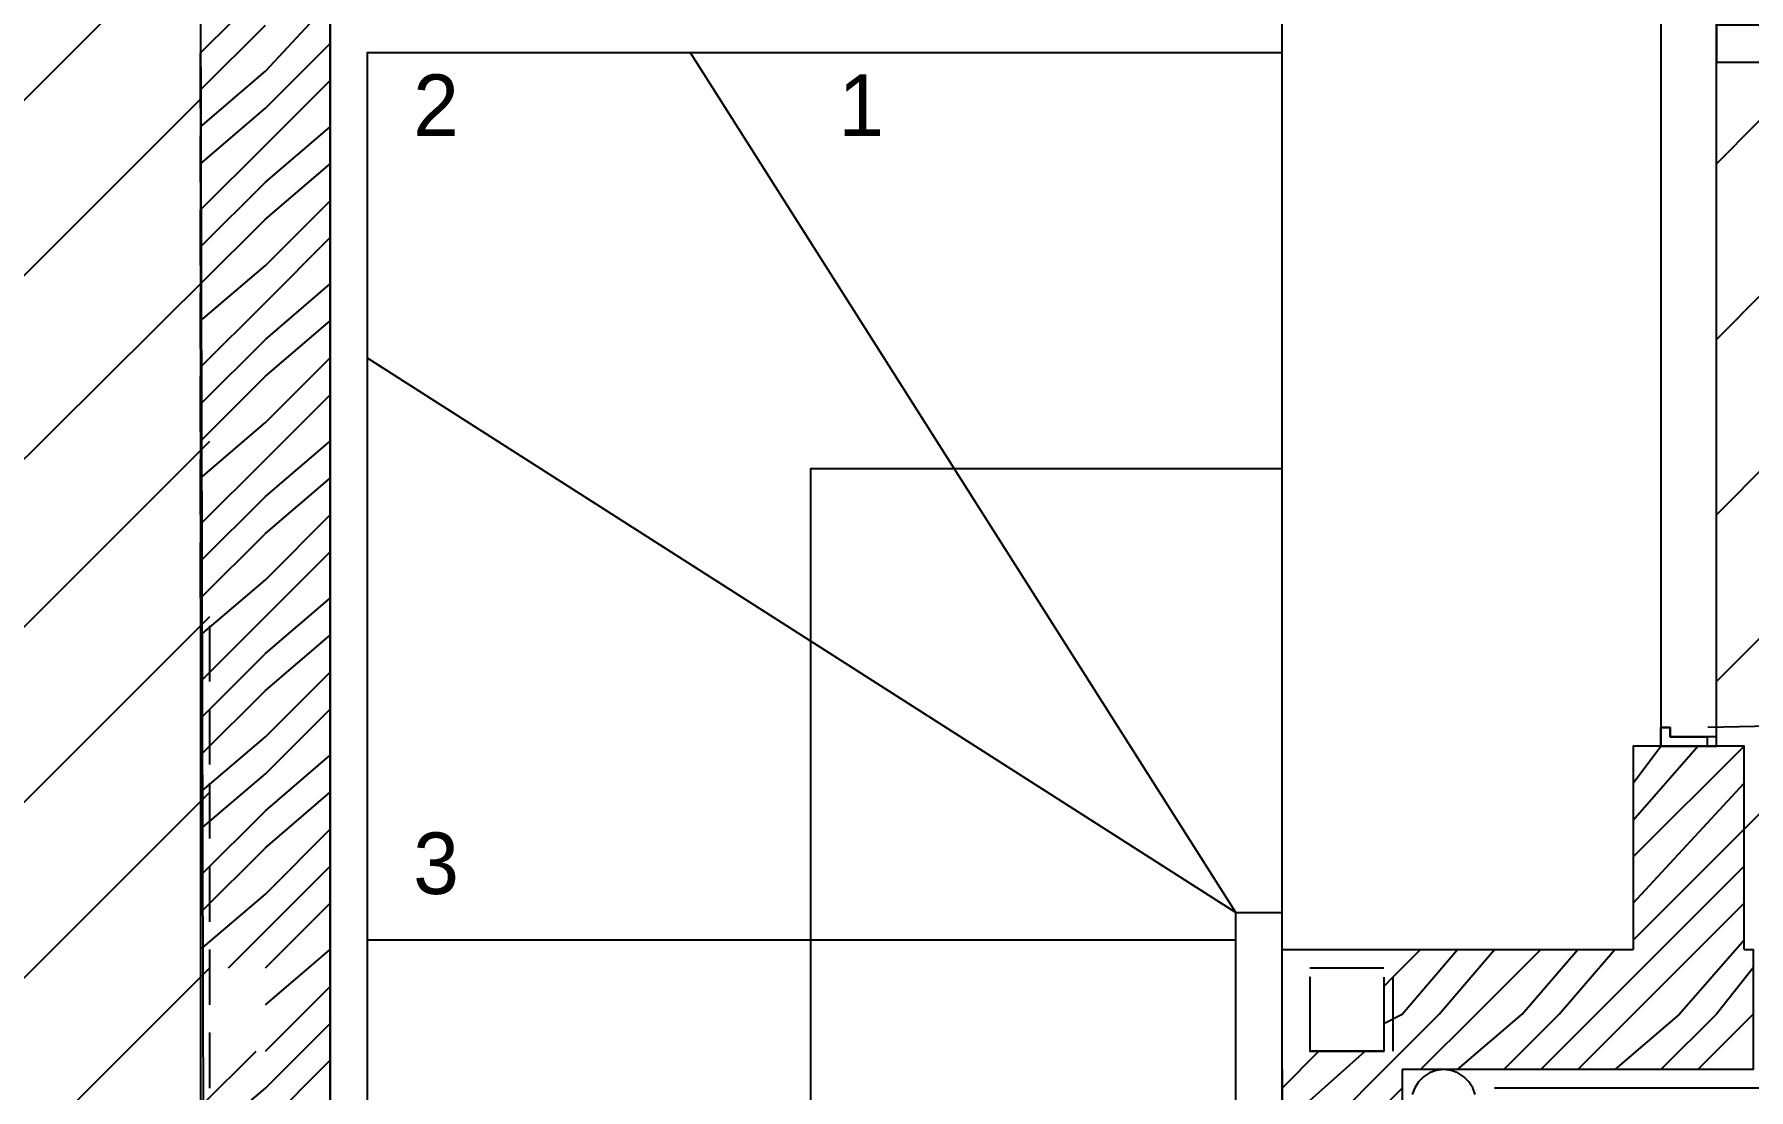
# Model space of a CAD drawing. Header units: metres. Extents: x 1 to 213, y 1 to 147.
# Drawn here: x 72.027 to 73.99, y 97.058 to 98.266 of the extents above; entities that cross this region are included whole.
import ezdxf

# ---------------------------------------------------------------- set-up
doc = ezdxf.new("R2010")
doc.units = ezdxf.units.M
doc.layers.add('00-BASE-ARQUITECTURA', color=8, linetype='Continuous')
doc.layers.add('00-BASE-TEXTO', color=8, linetype='Continuous')

msp = doc.modelspace()

# ---------------------------------------------------------------- linework, layer by layer
at = {"layer": '00-BASE-ARQUITECTURA'}
for points in [[(73.9528, 98.118), (75.2651, 99.441)], [(73.9528, 97.9169), (75.4662, 99.441)], [(73.9528, 97.7159), (75.6673, 99.441)], [(73.9528, 97.5254), (75.8683, 99.441)], [(73.9845, 97.356), (76.0694, 99.441)], [(72.2171, 98.4355), (88.9388, 98.4355), (88.9388, 96.5835), (89.4362, 96.5835), (89.4362, 95.6839), (88.9811, 95.6839), (88.9811, 93.6519), (88.8012, 93.6519), (88.8012, 93.6836), (85.3404, 93.6836), (84.3138, 93.6836), (84.3138, 93.7048), (83.573, 93.7048), (83.573, 92.3501), (80.1652, 92.3501), (80.1652, 93.6836), (78.3766, 93.6836), (78.3766, 92.3819), (73.4554, 92.3819), (73.4554, 93.6836), (72.2277, 93.6836), (72.2171, 98.4355)], [(72.2171, 98.4355), (88.9599, 98.4355), (88.9599, 96.5835), (89.4573, 96.5835), (89.4573, 95.6839), (88.9917, 95.6839), (88.9917, 93.6413), (88.8223, 93.6413), (88.8223, 93.6836), (85.351, 93.6836), (84.3244, 93.6836), (84.3244, 93.7048), (83.5836, 93.7048), (83.5836, 92.3395), (80.1652, 92.3395), (80.1652, 93.6836), (78.3766, 93.6836), (78.3766, 92.3819), (73.4554, 92.3819), (73.4554, 93.6836), (72.2277, 93.6836), (72.2171, 98.4355)], [(72.2171, 98.4355), (88.9599, 98.4355), (88.9917, 93.6413), (88.8223, 93.6413), (88.8223, 93.6836), (85.351, 93.6836), (84.3244, 93.6836), (84.3244, 93.7048), (83.5836, 93.7048), (83.5836, 92.3395), (80.1652, 92.3395), (80.1652, 93.6836), (78.3766, 93.6836), (78.3766, 92.3819), (73.4554, 92.3819), (73.4554, 93.6836), (72.2277, 93.6836), (72.2171, 98.4355)], [(72.2171, 98.4355), (88.9599, 98.4144), (88.9599, 96.5835), (89.4573, 96.5835), (89.4573, 95.6839), (88.9917, 95.6839), (88.9917, 93.6413), (88.8223, 93.6413), (88.8223, 93.6836), (85.351, 93.6836), (83.5836, 93.7048), (83.5836, 92.3395), (80.1652, 92.3395), (80.1652, 93.6836), (78.3766, 93.6836), (78.3766, 92.3819), (73.4659, 92.3819), (73.4554, 93.6836), (72.2277, 93.6836), (72.2171, 98.4355)], [(72.2171, 98.1604), (72.2912, 98.2239), (72.4288, 98.372), (72.5029, 98.4355)], [(72.2171, 98.2979), (72.2171, 94.6679), (72.3653, 94.6679), (72.3653, 98.2979), (73.9845, 98.2979), (73.9845, 98.4355), (72.2171, 98.4355), (72.2171, 98.2979)], [(70.7249, 96.9009), (72.2171, 98.3932)], [(72.2171, 98.245), (72.2912, 98.3191)], [(73.4554, 98.2979), (72.3653, 98.2979), (72.3653, 95.7262)], [(73.4554, 97.2608), (73.4554, 98.2979)], [(72.2171, 98.2027), (72.2912, 98.2768)], [(72.2171, 98.1815), (72.2171, 98.245)], [(72.2912, 98.1815), (72.3653, 98.2556)], [(73.4554, 98.245), (72.4076, 98.245), (72.4076, 93.8635), (73.7094, 93.8635)], [(72.4076, 97.8958), (73.4024, 97.2608), (72.778, 98.245)], [(73.9429, 97.4729), (74.0322, 97.475), (74.1201, 97.4871), (74.2056, 97.5089), (74.2881, 97.5401), (74.3667, 97.5803), (74.4406, 97.6293), (74.5091, 97.6868), (74.5706, 97.7516), (74.624, 97.8224), (74.6689, 97.8985), (74.7049, 97.9789), (74.7319, 98.063), (74.7493, 98.1499), (74.7568, 98.239)], [(72.2912, 98.1392), (72.3653, 98.2133)], [(70.7249, 96.6999), (72.2171, 98.1921)], [(72.2171, 98.118), (72.2912, 98.1815)], [(72.2912, 98.0969), (72.3653, 98.1604)], [(72.2171, 98.0969), (72.2171, 98.1498)], [(72.2171, 98.0651), (72.2912, 98.1392)], [(72.2912, 98.0545), (72.3653, 98.118)], [(72.2171, 98.0228), (72.2912, 98.0969)], [(72.2171, 98.0016), (72.2171, 98.0651)], [(72.2912, 98.0016), (72.3653, 98.0757)], [(72.2171, 97.9804), (72.2912, 98.0545)], [(72.2912, 97.9593), (72.3653, 98.0334)], [(70.7249, 96.4988), (72.2277, 97.991)], [(72.2171, 97.9381), (72.2912, 98.0016)], [(72.2171, 97.9064), (72.2171, 97.9699)], [(72.2912, 97.9169), (72.3653, 97.9804)], [(72.2171, 97.8852), (72.2912, 97.9593)], [(72.2912, 97.8746), (72.3653, 97.9381)], [(72.2171, 97.8429), (72.2912, 97.9169)], [(72.2912, 97.8217), (72.3653, 97.8958)], [(72.2171, 97.8111), (72.2171, 97.8746)], [(72.2171, 97.8005), (72.2912, 97.8746)], [(72.2912, 97.7794), (72.3653, 97.8535)], [(72.2171, 97.7582), (72.2912, 97.8217)], [(70.7249, 96.2977), (72.2277, 97.8005)], [(72.2912, 97.737), (72.3653, 97.8005)], [(72.2171, 97.7159), (72.2171, 97.7794)], [(72.2171, 97.7053), (72.2912, 97.7794)], [(73.4554, 97.7688), (72.9156, 97.7688), (72.9156, 94.3398), (73.7094, 94.3398)], [(72.2912, 97.6947), (72.3653, 97.7582)], [(72.2171, 97.6629), (72.2912, 97.737)], [(72.2912, 97.6418), (72.3653, 97.7159)], [(72.2171, 97.6206), (72.2912, 97.6947)], [(72.2171, 97.6206), (72.2171, 97.6841)], [(72.2912, 97.5995), (72.3653, 97.6735)], [(72.2171, 97.5783), (72.2912, 97.6418)], [(72.2912, 97.5571), (72.3653, 97.6206)], [(70.7249, 96.0966), (72.2277, 97.5995)], [(72.2171, 97.5254), (72.2912, 97.5995)], [(72.2277, 97.5254), (72.2277, 97.5889)], [(72.2912, 97.5148), (72.3653, 97.5783)], [(72.2171, 97.483), (72.2912, 97.5571)], [(72.2912, 97.4619), (72.3653, 97.5359)], [(72.2171, 97.4407), (72.2912, 97.5148)], [(72.2277, 97.4301), (72.2277, 97.4936)], [(72.2912, 97.4195), (72.3653, 97.4936)], [(72.2171, 97.3984), (72.2912, 97.4619)], [(73.9422, 97.4513), (73.9528, 97.4513), (73.9528, 97.4619), (73.8999, 97.4619), (73.8999, 97.4724), (73.8893, 97.4724), (73.8893, 97.4513), (73.8893, 97.4619), (73.8893, 97.4724), (73.8999, 97.4724), (73.8999, 97.4619), (73.9422, 97.4619), (73.9422, 97.4513)], [(72.2912, 97.3772), (72.3653, 97.4407)], [(73.8575, 97.4089), (73.8893, 97.4513)], [(73.8575, 97.3666), (73.9316, 97.4513)], [(73.8575, 97.3243), (73.9845, 97.4513)], [(73.9845, 97.2184), (73.9845, 97.4513), (73.8575, 97.4513), (73.8575, 97.2184)], [(72.2171, 97.356), (72.2912, 97.4195)], [(70.7249, 95.8955), (72.2277, 97.3984)], [(72.2277, 97.3455), (72.2277, 97.4089)], [(72.2912, 97.3349), (72.3653, 97.3984)], [(73.8575, 97.2714), (73.9845, 97.4089)], [(72.2171, 97.3031), (72.2912, 97.3772)], [(72.2912, 97.2819), (72.3653, 97.356)], [(73.8575, 97.229), (73.9845, 97.356)], [(72.2171, 97.2608), (72.2912, 97.3349)], [(72.2277, 97.2502), (72.2277, 97.3137)], [(72.2489, 97.1973), (72.2912, 97.2396), (72.3653, 97.3137)], [(73.9845, 97.3137), (73.8152, 97.1444), (73.7517, 97.0809)], [(72.2171, 97.2184), (72.2912, 97.2819)], [(72.2912, 97.1973), (72.3653, 97.2714)], [(73.4024, 94.8266), (73.4024, 97.2608), (73.4554, 97.2608)], [(73.4554, 95.7262), (73.4554, 97.2608)], [(73.9845, 97.2714), (73.8575, 97.1444), (73.794, 97.0809)], [(72.2277, 97.1549), (72.2277, 97.2184)], [(72.2912, 97.1549), (72.3653, 97.2184)], [(73.4024, 97.229), (72.4076, 97.229)], [(73.4554, 97.0809), (73.4554, 97.2184), (73.8575, 97.2184)], [(73.6141, 97.2184), (73.5824, 97.1867), (73.5718, 97.1761)], [(73.5718, 97.1338), (73.5929, 97.1444), (73.6564, 97.2184)], [(73.9845, 97.2184), (73.9951, 97.2184), (73.9951, 97.0809), (73.5929, 97.0809)], [(73.6141, 97.0809), (73.6776, 97.1444), (73.7517, 97.2184)], [(73.6353, 97.1444), (73.6988, 97.2184)], [(73.6564, 97.0809), (73.7305, 97.1444), (73.794, 97.2184)], [(73.7094, 97.0809), (73.7728, 97.1444), (73.8364, 97.2184)], [(73.9845, 97.229), (73.9104, 97.1444), (73.8364, 97.0809)], [(70.7249, 95.6944), (72.2277, 97.1973)], [(73.4871, 97.1973), (73.5718, 97.1973)], [(73.4871, 97.1973), (73.5718, 97.1973)], [(73.4871, 97.1867), (73.4871, 97.1867), (73.4871, 97.102)], [(73.4871, 97.1867), (73.4871, 97.102), (73.5718, 97.102)], [(73.5718, 97.1867), (73.5718, 97.102), (73.4871, 97.102)], [(73.5824, 97.1867), (73.5824, 97.102)], [(73.9951, 97.1973), (73.9528, 97.1444), (73.8893, 97.0809)], [(72.2912, 97.102), (72.3653, 97.1761)], [(73.4554, 96.9644), (73.6353, 97.1444)], [(73.9951, 97.1444), (73.9316, 97.0809)], [(72.2277, 97.0597), (72.2277, 97.1232)], [(72.2912, 97.0597), (72.3653, 97.1338)], [(72.2171, 97.0385), (72.2806, 97.102)], [(73.4554, 97.0597), (73.4977, 97.102)], [(73.4554, 97.0174), (73.5506, 97.102)], [(73.4554, 97.0809), (73.4554, 93.8106), (72.2277, 93.8106), (72.2277, 93.6836), (73.4554, 93.6836)], [(72.2912, 97.0174), (72.3653, 97.0915)], [(73.5929, 97.0809), (73.5929, 94.6679)], [(73.6766, 97.0523), (73.6738, 97.0601), (73.6695, 97.067), (73.6637, 97.0727), (73.6568, 97.0771), (73.6491, 97.0799), (73.6406, 97.0809), (73.6321, 97.0799), (73.6243, 97.0771), (73.6174, 97.0727), (73.6117, 97.067), (73.6073, 97.0601), (73.6045, 97.0523)], [(72.2171, 96.9962), (72.2912, 97.0597)], [(73.4554, 96.9221), (73.5929, 97.0597)], [(74.8206, 97.0597), (73.6988, 97.0597)]]:
    msp.add_lwpolyline(points, dxfattribs=at)
for points in [[(73.9528, 98.2979), (73.8893, 98.2979), (73.8893, 97.4513), (73.9528, 97.4513)], [(73.9528, 98.2344), (74.7677, 98.2344), (74.7677, 98.2768), (73.9528, 98.2768)]]:
    msp.add_lwpolyline(points, close=True, dxfattribs=at)

# ---------------------------------------------------------------- texts
at = {"layer": '00-BASE-TEXTO'}
for s, p in [('2', (72.4605, 98.1498)), ('1', (72.9474, 98.1498)), ('3', (72.4605, 97.2819))]:
    msp.add_text(s, height=0.0704, dxfattribs=at).set_placement(p)

doc.saveas('drawing.dxf')
